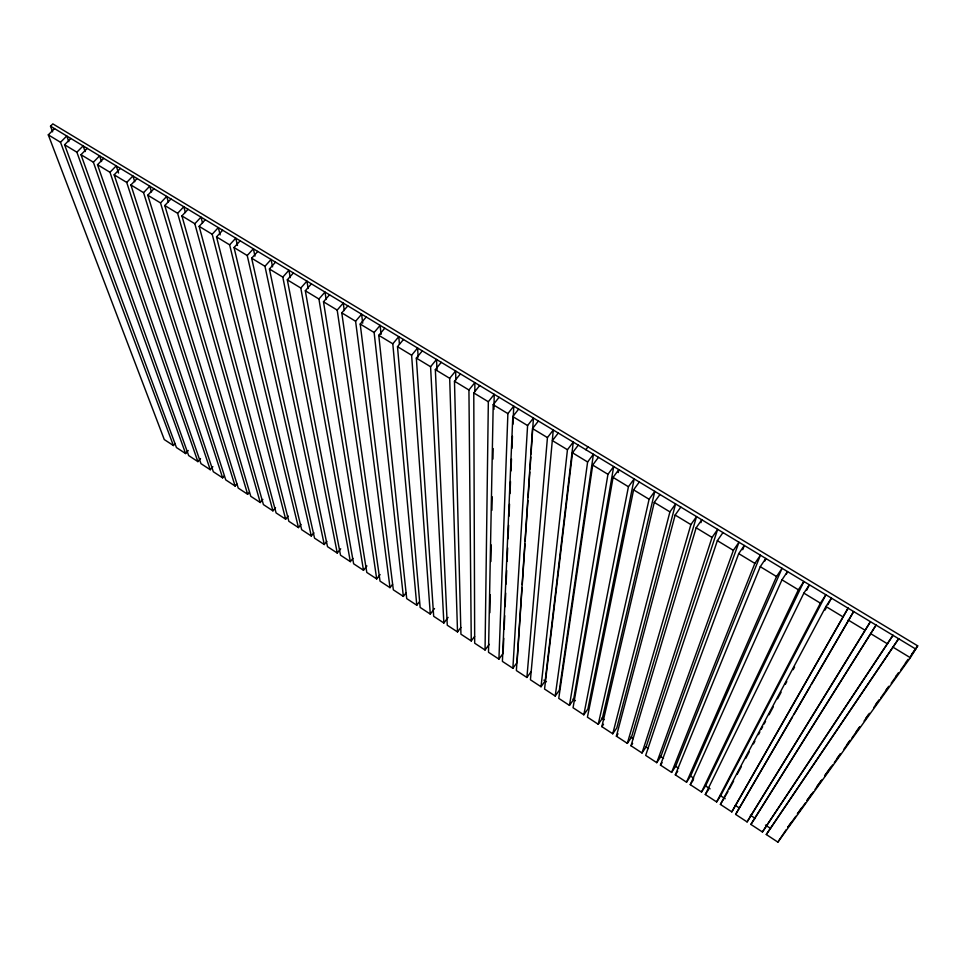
<?xml version="1.0" encoding="UTF-8"?>
<svg xmlns="http://www.w3.org/2000/svg" width="966" height="966" viewBox="0 0 966 966"><rect width="100%" height="100%" fill="white"/><g stroke="black" fill="none" stroke-linecap="round" stroke-linejoin="round"><path stroke-width="1.45" d="M479.679 385.543L473.775 392.921L474.692 643.211L485.053 650.009L488.337 401.747L494.218 394.333L493.928 409.391M499.096 397.28L493.203 404.706L488.506 652.279L498.927 659.114L503.105 653.414M489.871 612.71L490.233 594.633M490.897 561.5L491.223 544.933M491.911 510.302L492.177 496.741M492.938 459.091L493.143 448.55M498.927 659.114L507.887 413.605L513.755 406.131L512.97 424.231M518.657 409.101L512.801 416.588L502.405 661.396L512.874 668.267L517.052 662.531L522.075 587.533M503.177 651.905L503.757 638.333M504.143 629.289L504.735 615.716M505.121 606.672L505.701 593.1M506.099 584.056L506.679 570.483M507.065 561.439L507.657 547.867M508.044 538.823L508.623 525.25M509.01 516.206L509.529 504.143M509.988 493.59L510.507 481.527M510.966 470.973L511.485 458.91M511.932 448.357L512.451 436.294M512.874 668.267L527.593 425.559L533.437 418.024L531.022 454.032M538.376 421.019L532.532 428.566L516.375 670.561L526.905 677.468L531.071 671.708M522.28 584.539L524.997 544.039M525.19 541.032L527.907 500.533M528.112 497.526L529.815 472.036M530.02 469.029L530.817 457.027M526.905 677.468L547.444 437.598L553.264 430.015L530.431 679.786L541.02 686.729L545.174 680.933L573.261 442.09L567.453 449.733L541.02 686.729M578.272 445.133L572.476 452.788L544.558 689.048L555.209 696.039L559.35 690.207L593.402 454.274L587.618 461.977L555.209 696.039M598.461 457.329L592.689 465.044L558.759 698.37L569.469 705.397L573.599 699.541L613.7 466.542L607.952 474.306L569.469 705.397M618.276 472.579L618.808 469.621L613.06 477.397L573.055 707.74L583.814 714.804L587.932 708.923L634.167 478.907L628.431 486.731L583.814 714.804M639.311 482.01L633.587 489.847L587.413 717.17L598.244 724.271L602.349 718.354L654.791 491.368L649.092 499.253L598.244 724.271M612.746 733.786L669.909 511.871L675.584 503.938L616.839 727.845L612.746 733.786L601.866 726.649L654.272 502.392L659.971 494.507M627.332 743.361L690.883 524.598L696.546 516.605L631.426 737.384L627.332 743.361L616.393 736.177L675.137 515.047L680.813 507.09M642.004 752.985L712.039 537.434L717.666 529.368L646.085 746.972L642.004 752.985L631.003 745.764L696.16 527.798L701.811 519.78L700.942 522.666M722.979 532.58L717.352 540.658L645.686 755.4L656.759 762.669L660.816 756.62L738.966 542.24L733.363 550.366L656.759 762.669M671.599 772.402L754.857 563.395L760.435 555.209L675.645 766.316L671.599 772.402L660.466 765.096L738.712 553.615L744.315 545.476L742.745 549.69M686.524 782.194L776.531 576.545L782.074 568.298L690.557 776.072L686.524 782.194L675.331 774.841L760.254 566.68L765.821 558.469L764.686 561.258M701.533 792.035L798.375 589.791L803.893 581.484L705.554 785.889L701.533 792.035L690.267 784.646L781.977 579.841L787.507 571.582L786.276 574.323M716.627 801.937L820.4 603.158L825.894 594.778L720.636 795.755L716.627 801.937L705.301 794.511L803.869 593.124L809.375 584.792L806.731 590.19M731.805 811.899L848.063 608.182L731.805 811.899L720.419 804.424L825.942 606.515L831.424 598.111L827.874 604.74M727.953 791.601L720.419 804.424M729.378 788.956L733.629 780.999M737.167 774.382L741.417 766.424M745.68 758.479L749.218 751.85M753.468 743.892L754.881 741.248M758.431 734.619L759.844 731.974M761.268 729.318L762.681 726.673M764.094 724.017L765.519 721.361M769.057 714.743L773.307 706.786M777.558 698.841L781.108 692.211M785.358 684.254L786.771 681.61M793.146 669.68L794.571 667.035M825.036 610.041L826.461 607.397M747.08 821.909L870.426 621.693L747.08 821.909L735.621 814.398L853.642 611.55L811.355 684.471M792.47 717.026L735.621 814.398M793.98 714.417L809.834 687.067M766.292 834.515L898.646 638.743L766.292 834.515L777.884 842.123L910.346 657.713L917.7 645.856L52.84 123.877L50.51 126.184L52.635 131.835M777.884 842.123L786.203 829.697M750.908 824.433L876.053 625.087L750.908 824.433L762.428 831.992L892.982 635.314L762.428 831.992M705.301 794.511L708.513 789.584M690.267 784.646L693.491 779.743M675.331 774.841L677.746 771.194M660.466 765.096L662.084 762.669M631.003 745.764L632.633 743.361M616.393 736.177L618.023 733.798M601.866 726.649L603.509 724.271M787.688 827.331L791.202 822.428M797.348 813.843L801.744 807.709M807.008 800.355L811.404 794.221M816.668 786.867L821.064 780.733M824.578 775.831L830.724 767.245M836.882 758.66L840.396 753.758M846.542 745.172L850.056 740.27M856.202 731.685L859.716 726.782M865.874 718.197L869.388 713.294M875.534 704.709L879.048 699.807M886.076 690.002L888.708 686.319M895.736 676.514L898.368 672.831M905.396 663.026L908.04 659.343M911.554 654.441L917.7 645.856M787.954 827.258L795.827 816.27M797.578 813.831L805.451 802.843M807.202 800.403L813.336 791.866M815.075 789.427L822.078 779.659M824.71 776L832.583 765.012M834.334 762.572L840.456 754.023M843.958 749.145L850.08 740.596M851.831 738.157L859.704 727.169M864.087 721.071L868.458 714.973M873.711 707.643L878.082 701.545M880.714 697.875L887.706 688.118M891.207 683.228L896.46 675.91M900.843 669.812L906.084 662.483M910.467 656.385L915.72 649.055L50.51 126.184M485.053 650.009L489.243 644.334M460.408 373.902L454.479 381.22L460.939 634.191L471.251 640.953L474.608 636.437M441.281 362.335L435.34 369.616L447.27 625.231L457.522 631.945L460.891 627.465M585.831 449.697L587.968 446.847M422.311 350.875L416.346 358.096L433.674 616.308L443.865 622.998L448.091 617.407M403.474 339.489L397.497 346.661L420.15 607.433L430.293 614.086L434.519 608.532M558.251 433.022L552.431 440.629L567.453 449.733M384.782 328.199L378.781 335.311L406.71 598.618L416.781 605.223L419.329 601.915M366.235 316.981L360.209 324.045L393.331 589.84L403.353 596.408L405.901 593.112M347.82 305.86L341.783 312.863L380.024 581.109L389.998 587.654L392.558 584.37M329.539 294.811L323.489 301.778L366.79 572.427L376.704 578.936L380.121 574.577M311.402 283.847L305.328 290.754L353.628 563.794L363.494 570.266L366.911 565.931M293.386 272.967L287.313 279.826L340.527 555.196L350.344 561.632L352.916 558.408M275.515 262.16L269.417 268.983L327.51 546.659L337.267 553.059L340.708 548.773M471.251 640.953L468.933 389.986L474.849 382.621L474.861 391.641M257.777 251.438L251.655 258.212L314.554 538.159L324.262 544.522L326.846 541.322M457.522 631.945L449.685 378.31L455.614 371.004L455.831 380.012M240.16 240.788L234.038 247.513L301.67 529.694L311.318 536.033L313.914 532.858M222.675 230.222L216.529 236.899L288.846 521.29L298.458 527.593L301.042 524.429M443.865 622.998L430.582 366.718L436.523 359.461L436.994 369.966M205.311 219.729L199.153 226.358L276.095 512.922L285.646 519.189L288.254 516.049M430.293 614.086L411.625 355.222L417.59 348.014L418.169 357.058M188.08 209.32L181.91 215.901L263.416 504.602L272.919 510.845L275.515 507.705M170.97 198.984L164.788 205.516L250.786 496.319L260.252 502.525L262.861 499.41M416.781 605.223L392.8 343.811L398.789 336.663L399.417 344.174M153.98 188.708L147.786 195.204L238.24 488.084L247.646 494.266L249.385 492.189M403.353 596.408L374.132 332.485L380.133 325.385L381.063 334.381M137.124 178.517L130.905 184.965L225.754 479.897L235.112 486.043L236.851 483.978M389.998 587.654L355.597 321.243L361.61 314.192L362.709 323.175M120.376 168.398L114.157 174.81L213.329 471.746L222.639 477.856L224.39 475.803M103.748 158.352L97.518 164.715L200.976 463.644L210.238 469.718L212.858 466.663M87.242 148.378L80.987 154.693L188.672 455.578L197.885 461.615L200.517 458.572M376.704 578.936L337.194 310.086L343.232 303.082L344.282 310.557M70.844 138.464L64.589 144.743L176.44 447.548L185.617 453.561L188.249 450.542M363.494 570.266L318.937 299.013L324.987 292.058L326.158 299.508M54.567 128.635L48.3 134.866L164.28 439.566L173.397 445.543L175.16 443.539M350.344 561.632L300.812 288.025L306.886 281.118L308.166 288.508M337.267 553.059L282.821 277.109L288.906 270.251L290.307 277.628M324.262 544.522L264.962 266.278L271.072 259.468L272.581 266.833M311.318 536.033L247.236 255.531L253.358 248.769L254.976 256.111M298.458 527.593L229.642 244.857L235.776 238.143L237.503 245.473M285.646 519.189L212.182 234.255L218.316 227.59L220.151 234.895M272.919 510.845L194.83 223.738L200.988 217.121L202.534 222.953M260.252 502.525L177.623 213.305L183.794 206.724L185.412 212.544M247.646 494.266L160.525 202.932L166.707 196.4L168.398 202.196M235.112 486.043L143.56 192.645L149.754 186.16L151.505 191.908M222.639 477.856L126.715 182.417L132.922 175.981L134.733 181.717M210.238 469.718L109.979 172.274L116.21 165.886L118.564 173.035M197.885 461.615L93.376 162.203L99.607 155.852L101.551 161.551M185.617 453.561L76.882 152.205L83.124 145.89L85.129 151.577M173.397 445.543L60.508 142.268L66.763 136.001L68.828 141.664M48.3 134.866L60.508 142.268M64.589 144.743L76.882 152.205M80.987 154.693L93.376 162.203M97.518 164.715L109.979 172.274M114.157 174.81L126.715 182.417M130.905 184.965L143.56 192.645M147.786 195.204L160.525 202.932M164.788 205.516L177.623 213.305M181.91 215.901L194.83 223.738M199.153 226.358L212.182 234.255M216.529 236.899L229.642 244.857M234.038 247.513L247.236 255.531M251.655 258.212L264.962 266.278M269.417 268.983L282.821 277.109M287.313 279.826L300.812 288.025M305.328 290.754L318.937 299.013M323.489 301.778L337.194 310.086M341.783 312.863L355.597 321.243M360.209 324.045L374.132 332.485M378.781 335.311L392.8 343.811M397.497 346.661L411.625 355.222M416.346 358.096L430.582 366.718M435.34 369.616L449.685 378.31M454.479 381.22L468.933 389.986M473.775 392.921L488.337 401.747M493.203 404.706L507.887 413.605M512.801 416.588L527.593 425.559M532.532 428.566L547.444 437.598M572.476 452.788L587.618 461.977M592.689 465.044L607.952 474.306M613.06 477.397L628.431 486.731M633.587 489.847L649.092 499.253M654.272 502.392L669.909 511.871M675.137 515.047L690.883 524.598M696.16 527.798L712.039 537.434M717.352 540.658L733.363 550.366M738.712 553.615L754.857 563.395M760.254 566.68L776.531 576.545M781.977 579.841L798.375 589.791M803.869 593.124L820.4 603.158M825.942 606.515L842.606 616.622M848.196 620.015L865.005 630.206M870.632 633.624L887.585 643.899M893.26 647.341L910.346 657.713M543.93 680.124L546.454 681.779M572.898 699.082L575.41 700.724M601.842 718.028L604.366 719.67M630.798 736.973L633.31 738.616M645.904 746.851L648.415 748.505M659.742 755.907L663.521 758.382M674.848 765.797L678.627 768.272M689.953 775.674L693.721 778.149M705.047 785.563L710.082 788.86M720.153 795.441L725.188 798.737M735.259 805.33L739.038 807.805M750.365 815.207L755.4 818.504M765.47 825.097L770.506 828.393"/></g></svg>
